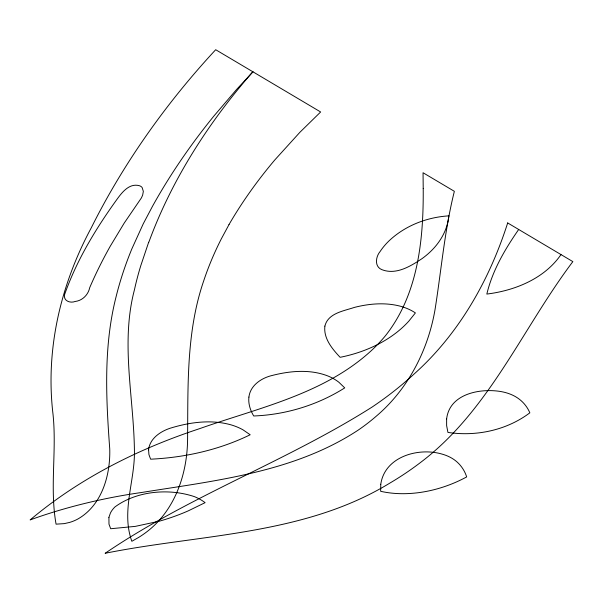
<?xml version="1.0" encoding="UTF-8"?>
<svg xmlns="http://www.w3.org/2000/svg" width="603" height="603" viewBox="0 0 603 603"><rect width="100%" height="100%" fill="white"/><g stroke="black" fill="none" stroke-linecap="round" stroke-linejoin="round"><path stroke-width="0.9" d="M148.655 242.263L140.831 265.524A432.886 297.43 -25.4 0 0 134.461 289.726C120.464 342.67 133.7 396.623 134.416 450.064C135.208 480.455 120.932 511.397 131.853 541.29L138.645 537.431A71.124 48.873 -25.4 0 0 150.833 528.552C176.543 506.437 187.533 471.365 187.593 438.268C188.053 385.626 186.297 331.56 203.641 281.043A383.312 263.368 -25.4 0 1 221.278 238.946L229.004 224.602M518.686 229.472C504.99 249.227 492.455 270.476 486.832 294.068C515.022 290.563 544.381 278.684 561.001 254.579M252.936 71.81L236.564 89.5L213.801 116.153A622.778 427.904 -25.4 0 0 152.559 206.166L143.265 223.788L131.884 248.805A464.498 319.153 -25.4 0 0 116.085 296.744C103.407 346.454 106.007 398.206 109.738 448.866C110.53 475.202 101.869 505.661 77.41 519.258A29.916 20.555 -25.4 0 1 69.662 522.402L64.302 523.623L56.064 524.158C49.604 487.752 56.863 450.75 53.004 414.148C45.308 349.476 60.564 284.842 91.294 227.783A788.083 541.479 -25.4 0 1 136.399 150.109C160.066 114.585 186.659 81.013 215.693 49.717L320.638 111.977L299.917 132.268L274.832 159.916A442.218 303.844 -25.4 0 0 228.989 224.595M148.805 242.263A582.272 400.068 -25.4 0 1 252.861 71.78M423.216 188.543C423.577 239.534 418.256 294.136 385.573 335.577A131.356 90.254 -25.4 0 1 371.433 350.539C323.803 394.309 258.438 407.824 199.269 428.771C138.177 448.888 79.513 478.315 30.15 519.914C55.114 510.854 80.802 503.829 106.814 498.5A450.328 309.414 -25.4 0 1 141.17 492.553C215.263 480.659 293.842 472.413 358.069 430.195A144.562 99.329 -25.4 0 0 376.43 416.047C408.043 389.161 428.002 350.335 435.012 309.723C441.313 270.242 444.607 230.18 454.361 191.317L423.05 172.737L423.216 188.543M148.594 449.838L148.926 454.556L150.622 459.192C184.94 457.549 219.228 449.898 250.185 434.763L243.092 429.886A80.636 55.401 -25.4 0 0 230.753 424.776C210.816 419.273 189.583 422.251 170.121 428.243C160.285 431.492 149.68 438.652 148.594 449.838M446.627 419.025L446.627 425.59L447.923 432.411C476.34 436.7 506.739 430.248 529.841 412.821C527.037 406.136 522.025 400.475 515.769 396.819A58.943 40.499 -25.4 0 0 501.364 391.641C480.546 387.917 449.423 393.593 446.627 419.025M64.581 294.603C63.134 300.905 70.257 303.445 75.171 301.47C82.43 300.618 88.226 294.807 89.704 287.676A503.445 345.911 -25.4 0 1 110.206 246.31L124.188 223.125L141.419 197.897L142.647 195.131L143.348 191.377L142.104 187.488A9.656 6.633 -25.4 0 0 139.466 185.732C128.032 182.505 120.193 194.905 114.615 202.631C94.377 231.055 76.159 261.627 64.581 294.603M248.911 397.091C248.127 403.724 250.32 410.341 253.705 415.98C285.799 414.766 317.577 405.073 344.735 387.887L338.863 382.234A72.579 49.868 -25.4 0 0 327.926 375.993C310.153 369.059 290.307 370.83 272.202 375.465C261.506 377.945 250.275 385.34 248.911 397.091M380.772 484.284L380.651 491.294A102.955 70.739 -25.4 0 0 429.163 490.842C442.248 488.015 454.918 483.32 466.669 476.92C464.235 469.172 458.966 462.365 451.941 458.25A57.647 39.61 -25.4 0 0 441.916 454.059C418.316 447.162 384.669 456.644 380.772 484.284M324.881 326.125C323.404 338.434 332.245 348.926 340.122 357.315C360.7 353.192 380.734 345.052 397.271 331.959A77.674 53.373 -25.4 0 0 408.902 321.052L415.399 312.919A74.071 50.893 -25.4 0 0 399.585 306.015C384.729 302.299 369.059 303.663 354.36 307.417C343.672 311.058 328.002 313.13 324.881 326.125M108.917 517.344L108.985 524.158L110.688 528.733L135.276 526.381L159.267 521.203A152.401 104.711 -25.4 0 0 188.279 510.854L205.11 502.653A74.184 50.969 -25.4 0 0 194.565 496.691C169.164 488.083 136.828 490.804 114.969 506.919A21.776 14.962 -25.4 0 0 110.447 512.972L108.917 517.344M448.82 215.859C447.758 228.183 441.75 239.655 433.414 248.64A59.245 40.703 -25.4 0 1 422.145 258.559C410.613 266.209 396.171 275.209 381.948 269.677C374.259 266.745 375.669 256.795 380.056 251.594A57.195 39.301 -25.4 0 1 388.897 240.989C404.96 225.71 426.834 217.216 448.82 215.859M507.681 222.944C489.515 279.717 459.328 333.399 414.645 373.528A262.682 180.485 -25.4 0 1 372.134 407.04C286.282 461.416 189.372 495.945 105.148 553.283C200.791 534.032 303.935 535.517 389.809 483.124A218.995 150.471 -25.4 0 0 420.118 462.795C488.882 411.088 522.236 328.725 572.85 261.612L507.681 222.944"/></g></svg>
